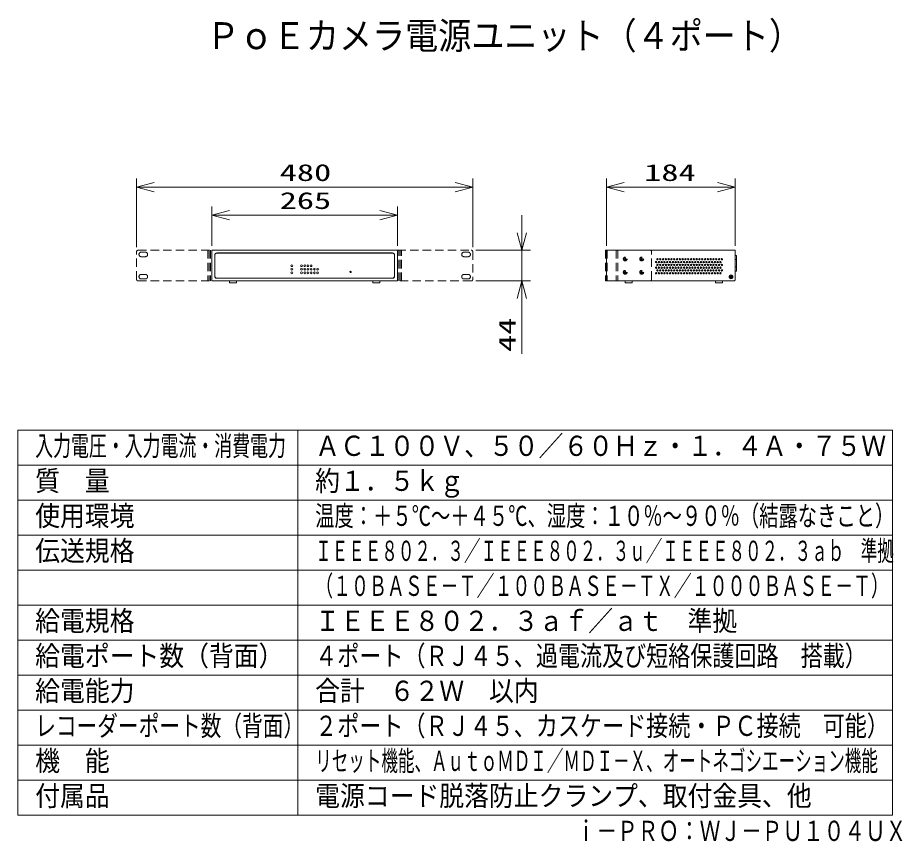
# Model space of a CAD drawing. Units: millimetres on the paper. Extents: x -62 to 64, y -58 to 59.
import ezdxf
from ezdxf.enums import TextEntityAlignment as Align

# ---------------------------------------------------------------- set-up
doc = ezdxf.new("R2010")
doc.units = ezdxf.units.MM
doc.linetypes.add('DASHED1', pattern=[1.8, 1.2, -0.6])
for name, color, linetype, lineweight in [('0-0_GAIKEI', 4, 'Continuous', 9), ('0-1_WAKU', 4, 'Continuous', 9), ('0-3_SUNPO', 7, 'Continuous', 9), ('0-4_0', 7, 'Continuous', 9)]:
    doc.layers.add(name, color=color, linetype=linetype, lineweight=lineweight)
doc.layers.add('0-2_MOJI1', color=7, linetype='Continuous')
doc.layers.add('0-5_相当品', color=4, linetype='Continuous')
doc.styles.add('ＭＳ ゴシック', font='')
doc.styles.get('ＭＳ ゴシック').set_extended_font_data('MS Gothic')

# ---------------------------------------------------------------- blocks, each defined once
blk = doc.blocks.new('_Open30')
at = {"layer": '0-4_0'}
blk.add_line((0, 0), (-1, 0), dxfattribs=at)
blk.add_lwpolyline([(-1, 0.2679), (0, 0), (-1, -0.2679)], dxfattribs=at)

msp = doc.modelspace()

# ---------------------------------------------------------------- linework, layer by layer
at = {"layer": '0-0_GAIKEI', "linetype": 'DASHED1'}
for p, q in [((-45.495, 21.894), (-45.495, 25.894)), ((-45.295, 26.094), (-34.745, 26.094)), ((-44.245, 25.804), (-44.845, 25.804)), ((-35.345, 26.094), (-35.345, 21.694)), ((-35.145, 26.094), (-35.145, 21.694)), ((-34.945, 26.094), (-34.945, 21.694)), ((-8.235, 26.094), (2.315, 26.094)), ((-8.035, 21.694), (-8.035, 26.094)), ((-7.835, 21.694), (-7.835, 26.094)), ((-7.635, 21.694), (-7.635, 26.094)), ((1.865, 25.804), (1.265, 25.804)), ((2.515, 25.894), (2.515, 21.894)), ((21.51, 26.094), (27.86, 26.094)), ((21.51, 26.094), (21.51, 21.694)), ((21.71, 25.894), (21.51, 25.894)), ((21.71, 26.094), (21.71, 21.694)), ((23.03, 26.094), (23.03, 21.694)), ((23.23, 26.094), (23.23, 21.694)), ((28.06, 21.894), (28.06, 25.894)), ((-44.845, 25.164), (-44.245, 25.164)), ((1.265, 25.164), (1.865, 25.164)), ((24.175, 24.874), (24.175, 24.814)), ((24.28, 24.874), (24.175, 24.874)), ((24.175, 24.814), (24.28, 24.814)), ((24.28, 24.979), (24.28, 24.874)), ((24.34, 24.979), (24.28, 24.979)), ((24.28, 24.814), (24.28, 24.709)), ((24.28, 24.709), (24.34, 24.709)), ((24.34, 24.874), (24.34, 24.979)), ((24.445, 24.874), (24.34, 24.874)), ((24.34, 24.709), (24.34, 24.814)), ((24.34, 24.814), (24.445, 24.814)), ((24.445, 24.814), (24.445, 24.874)), ((26.525, 24.874), (26.525, 24.814)), ((26.63, 24.874), (26.525, 24.874)), ((26.525, 24.814), (26.63, 24.814)), ((26.63, 24.979), (26.63, 24.874)), ((26.69, 24.979), (26.63, 24.979)), ((26.63, 24.814), (26.63, 24.709)), ((26.63, 24.709), (26.69, 24.709)), ((26.69, 24.874), (26.69, 24.979)), ((26.795, 24.874), (26.69, 24.874)), ((26.69, 24.709), (26.69, 24.814)), ((26.69, 24.814), (26.795, 24.814)), ((26.795, 24.814), (26.795, 24.874)), ((24.175, 22.974), (24.175, 22.914)), ((24.28, 22.974), (24.175, 22.974)), ((24.175, 22.914), (24.28, 22.914)), ((24.28, 23.079), (24.28, 22.974)), ((24.34, 23.079), (24.28, 23.079)), ((24.28, 22.914), (24.28, 22.809)), ((24.28, 22.809), (24.34, 22.809)), ((24.34, 22.974), (24.34, 23.079)), ((24.445, 22.974), (24.34, 22.974)), ((24.34, 22.809), (24.34, 22.914)), ((24.34, 22.914), (24.445, 22.914)), ((24.445, 22.914), (24.445, 22.974)), ((26.525, 22.974), (26.525, 22.914)), ((26.63, 22.974), (26.525, 22.974)), ((26.525, 22.914), (26.63, 22.914)), ((26.63, 23.079), (26.63, 22.974)), ((26.69, 23.079), (26.63, 23.079)), ((26.63, 22.914), (26.63, 22.809)), ((26.63, 22.809), (26.69, 22.809)), ((26.69, 22.974), (26.69, 23.079)), ((26.795, 22.974), (26.69, 22.974)), ((26.69, 22.809), (26.69, 22.914)), ((26.69, 22.914), (26.795, 22.914)), ((26.795, 22.914), (26.795, 22.974)), ((-45.295, 21.694), (-34.745, 21.694)), ((-44.245, 22.624), (-44.845, 22.624)), ((-44.845, 21.984), (-44.245, 21.984)), ((-32.24, 21.694), (-32.24, 21.444)), ((-31.24, 21.694), (-31.24, 21.444)), ((-11.74, 21.694), (-11.74, 21.444)), ((-10.74, 21.694), (-10.74, 21.444)), ((2.315, 21.694), (-8.235, 21.694)), ((1.865, 22.624), (1.265, 22.624)), ((1.265, 21.984), (1.865, 21.984)), ((21.71, 21.894), (21.51, 21.894)), ((21.51, 21.694), (27.86, 21.694)), ((24.31, 21.694), (24.31, 21.444)), ((25.31, 21.694), (25.31, 21.444)), ((37.21, 21.694), (37.21, 21.444)), ((38.21, 21.694), (38.21, 21.444)), ((-31.24, 21.444), (-32.24, 21.444)), ((-10.74, 21.444), (-11.74, 21.444)), ((25.31, 21.444), (24.31, 21.444)), ((38.21, 21.444), (37.21, 21.444))]:
    msp.add_line(p, q, dxfattribs=at)
at = {"layer": '0-0_GAIKEI', "color": 7}
for p, q in [((-8.235, 26.094), (-34.745, 26.094)), ((-34.745, 26.094), (-34.745, 21.694)), ((-8.235, 21.694), (-8.235, 26.094)), ((21.636, 26.094), (21.636, 21.694)), ((40.01, 26.094), (21.636, 26.094)), ((40.01, 21.794), (40.01, 26.094)), ((-34.745, 21.694), (-8.235, 21.694)), ((21.636, 21.694), (39.91, 21.694))]:
    msp.add_line(p, q, dxfattribs=at)
at = {"layer": '0-0_GAIKEI'}
for p, q in [((-34.345, 25.394), (-34.345, 22.394)), ((-34.325, 25.394), (-34.325, 22.394)), ((-8.935, 25.694), (-34.045, 25.694)), ((-8.935, 25.674), (-34.045, 25.674)), ((-8.655, 22.394), (-8.655, 25.394)), ((-8.635, 22.394), (-8.635, 25.394)), ((40.01, 25.344), (40.21, 25.344)), ((40.21, 23.094), (40.21, 25.344)), ((40.21, 24.744), (40.01, 24.744)), ((40.01, 23.972), (40.025, 23.959)), ((40.01, 23.959), (40.025, 23.959)), ((40.018, 23.925), (40.024, 23.926)), ((40.018, 23.923), (40.024, 23.923)), ((40.024, 23.926), (40.024, 23.927)), ((40.025, 23.927), (40.025, 23.959)), ((40.025, 23.919), (40.025, 22.629)), ((40.21, 23.694), (40.025, 23.694)), ((40.21, 23.094), (40.025, 23.094)), ((-34.045, 22.114), (-8.935, 22.114)), ((-34.045, 22.094), (-8.935, 22.094)), ((39.275, 22.324), (39.275, 22.264)), ((39.38, 22.324), (39.275, 22.324)), ((39.275, 22.264), (39.38, 22.264)), ((39.38, 22.429), (39.38, 22.324)), ((39.44, 22.429), (39.38, 22.429)), ((39.38, 22.264), (39.38, 22.159)), ((39.38, 22.159), (39.44, 22.159)), ((39.44, 22.324), (39.44, 22.429)), ((39.545, 22.324), (39.44, 22.324)), ((39.44, 22.159), (39.44, 22.264)), ((39.44, 22.264), (39.545, 22.264)), ((39.545, 22.264), (39.545, 22.324)), ((39.91, 21.723), (39.91, 21.694)), ((40.01, 21.794), (39.981, 21.794)), ((40.01, 22.629), (40.025, 22.629)), ((40.01, 22.604), (40.025, 22.604)), ((40.025, 22.604), (40.025, 22.624))]:
    msp.add_line(p, q, dxfattribs=at)
at = {"layer": '0-0_GAIKEI', "linetype": 'DASHED1'}
for centre, radius in [((24.31, 24.844), 0.28), ((24.31, 24.844), 0.245), ((26.66, 24.844), 0.28), ((26.66, 24.844), 0.245), ((24.31, 22.944), 0.28), ((24.31, 22.944), 0.245), ((26.66, 22.944), 0.28), ((26.66, 22.944), 0.245)]:
    msp.add_circle(centre, radius, dxfattribs=at)
at = {"layer": '0-0_GAIKEI'}
for centre, radius in [((28.71, 24.394), 0.1), ((28.91, 24.794), 0.1), ((28.91, 23.994), 0.1), ((29.11, 24.394), 0.1), ((29.31, 24.794), 0.1), ((29.31, 23.994), 0.1), ((29.51, 24.394), 0.1), ((29.71, 24.794), 0.1), ((29.71, 23.994), 0.1), ((29.91, 24.394), 0.1), ((30.11, 24.794), 0.1), ((30.11, 23.994), 0.1), ((30.31, 24.394), 0.1), ((30.51, 24.794), 0.1), ((30.51, 23.994), 0.1), ((30.71, 24.394), 0.1), ((30.91, 24.794), 0.1), ((30.91, 23.994), 0.1), ((31.11, 24.394), 0.1), ((31.31, 24.794), 0.1), ((31.31, 23.994), 0.1), ((31.51, 24.394), 0.1), ((31.71, 24.794), 0.1), ((31.71, 23.994), 0.1), ((31.91, 24.394), 0.1), ((32.11, 24.794), 0.1), ((32.11, 23.994), 0.1), ((32.31, 24.394), 0.1), ((32.51, 24.794), 0.1), ((32.51, 23.994), 0.1), ((32.71, 24.394), 0.1), ((32.91, 24.794), 0.1), ((32.91, 23.994), 0.1), ((33.11, 24.394), 0.1), ((33.31, 24.794), 0.1), ((33.31, 23.994), 0.1), ((33.51, 24.394), 0.1), ((33.71, 24.794), 0.1), ((33.71, 23.994), 0.1), ((33.91, 24.394), 0.1), ((34.11, 24.794), 0.1), ((34.11, 23.994), 0.1), ((34.31, 24.394), 0.1), ((34.51, 24.794), 0.1), ((34.51, 23.994), 0.1), ((34.71, 24.394), 0.1), ((34.91, 24.794), 0.1), ((34.91, 23.994), 0.1), ((35.11, 24.394), 0.1), ((35.31, 24.794), 0.1), ((35.31, 23.994), 0.1), ((35.51, 24.394), 0.1), ((35.71, 24.794), 0.1), ((35.71, 23.994), 0.1), ((35.91, 24.394), 0.1), ((36.11, 24.794), 0.1), ((36.11, 23.994), 0.1), ((36.31, 24.394), 0.1), ((36.51, 24.794), 0.1), ((36.51, 23.994), 0.1), ((36.71, 24.394), 0.1), ((36.91, 24.794), 0.1), ((36.91, 23.994), 0.1), ((37.11, 24.394), 0.1), ((37.31, 24.794), 0.1), ((37.31, 23.994), 0.1), ((37.51, 24.394), 0.1), ((37.71, 24.794), 0.1), ((37.71, 23.994), 0.1), ((37.91, 24.394), 0.1), ((38.11, 24.794), 0.1), ((38.11, 23.994), 0.1), ((-23.33, 23.87), 0.125), ((-23.33, 23.362), 0.125), ((-23.33, 22.854), 0.125), ((-21.95, 23.87), 0.125), ((-21.95, 23.362), 0.125), ((-21.95, 22.854), 0.125), ((-21.49, 23.87), 0.125), ((-21.49, 23.362), 0.125), ((-21.49, 22.854), 0.125), ((-21.03, 23.87), 0.125), ((-21.03, 23.362), 0.125), ((-21.03, 22.854), 0.125), ((-20.57, 23.87), 0.125), ((-20.57, 23.362), 0.125), ((-20.57, 22.854), 0.125), ((-20.11, 23.362), 0.125), ((-20.11, 22.854), 0.125), ((-19.65, 23.362), 0.125), ((-19.65, 22.854), 0.125), ((-14.935, 22.994), 0.1), ((28.71, 23.594), 0.1), ((28.71, 22.794), 0.1), ((28.91, 23.194), 0.1), ((29.11, 23.594), 0.1), ((29.11, 22.794), 0.1), ((29.31, 23.194), 0.1), ((29.51, 23.594), 0.1), ((29.51, 22.794), 0.1), ((29.71, 23.194), 0.1), ((29.91, 23.594), 0.1), ((29.91, 22.794), 0.1), ((30.11, 23.194), 0.1), ((30.31, 23.594), 0.1), ((30.31, 22.794), 0.1), ((30.51, 23.194), 0.1), ((30.71, 23.594), 0.1), ((30.71, 22.794), 0.1), ((30.91, 23.194), 0.1), ((31.11, 23.594), 0.1), ((31.11, 22.794), 0.1), ((31.31, 23.194), 0.1), ((31.51, 23.594), 0.1), ((31.51, 22.794), 0.1), ((31.71, 23.194), 0.1), ((31.91, 23.594), 0.1), ((31.91, 22.794), 0.1), ((32.11, 23.194), 0.1), ((32.31, 23.594), 0.1), ((32.31, 22.794), 0.1), ((32.51, 23.194), 0.1), ((32.71, 23.594), 0.1), ((32.71, 22.794), 0.1), ((32.91, 23.194), 0.1), ((33.11, 23.594), 0.1), ((33.11, 22.794), 0.1), ((33.31, 23.194), 0.1), ((33.51, 23.594), 0.1), ((33.51, 22.794), 0.1), ((33.71, 23.194), 0.1), ((33.91, 23.594), 0.1), ((33.91, 22.794), 0.1), ((34.11, 23.194), 0.1), ((34.31, 23.594), 0.1), ((34.31, 22.794), 0.1), ((34.51, 23.194), 0.1), ((34.71, 23.594), 0.1), ((34.71, 22.794), 0.1), ((34.91, 23.194), 0.1), ((35.11, 23.594), 0.1), ((35.11, 22.794), 0.1), ((35.31, 23.194), 0.1), ((35.51, 23.594), 0.1), ((35.51, 22.794), 0.1), ((35.71, 23.194), 0.1), ((35.91, 23.594), 0.1), ((35.91, 22.794), 0.1), ((36.11, 23.194), 0.1), ((36.31, 23.594), 0.1), ((36.31, 22.794), 0.1), ((36.51, 23.194), 0.1), ((36.71, 23.594), 0.1), ((36.71, 22.794), 0.1), ((36.91, 23.194), 0.1), ((37.11, 23.594), 0.1), ((37.11, 22.794), 0.1), ((37.31, 23.194), 0.1), ((37.51, 23.594), 0.1), ((37.51, 22.794), 0.1), ((37.71, 23.194), 0.1), ((37.91, 23.594), 0.1), ((37.91, 22.794), 0.1), ((38.11, 23.194), 0.1), ((39.41, 22.294), 0.275), ((39.41, 22.294), 0.245)]:
    msp.add_circle(centre, radius, dxfattribs=at)
at = {"layer": '0-0_GAIKEI', "linetype": 'DASHED1'}
for centre, radius, start, end in [((-45.295, 25.894), 0.2, 90, 180), ((-44.845, 25.484), 0.32, 90, 270), ((-44.245, 25.484), 0.32, 270, 90), ((1.265, 25.484), 0.32, 90, 270), ((1.865, 25.484), 0.32, 270, 90), ((2.315, 25.894), 0.2, 0, 90), ((27.86, 25.894), 0.2, 0, 90), ((-45.295, 21.894), 0.2, 180, 270), ((-44.845, 22.304), 0.32, 90, 270), ((-44.245, 22.304), 0.32, 270, 90), ((1.265, 22.304), 0.32, 90, 270), ((1.865, 22.304), 0.32, 270, 90), ((2.315, 21.894), 0.2, 270, 0), ((27.86, 21.894), 0.2, 270, 0)]:
    msp.add_arc(centre, radius, start, end, dxfattribs=at)
at = {"layer": '0-0_GAIKEI'}
for centre, radius, start, end in [((-34.045, 25.394), 0.3, 90, 180), ((-34.045, 25.394), 0.28, 90, 180), ((-8.935, 25.394), 0.3, 0, 90), ((-8.935, 25.394), 0.28, 0, 90), ((39.985, 23.919), 0.04, 359.99995, 50.84831), ((40.338, 22.197), 1.758, 100.48408, 100.73985), ((40.016, 24.619), 0.696, 269.48253, 269.80315), ((39.981, 23.996), 0.0922, 288.76648, 290.1669), ((40, 23.942), 0.0344, 290.31288, 293.12062), ((40.015, 24.387), 0.464, 269.86993, 270), ((40.006, 23.929), 0.0205, 292.98325, 305.58319), ((40.015, 24.758), 0.835, 270.08365, 270.21725), ((40.009, 23.925), 0.0154, 305.0818, 330.21822), ((40.011, 23.924), 0.0132, 330.73071, 335.60013), ((40.001, 23.928), 0.0241, 335.72429, 338.40574), ((39.992, 23.912), 0.0341, 17.74571, 18.49894), ((40.001, 23.927), 0.024, 346.37084, 347.76736), ((40.011, 23.918), 0.0141, 16.51297, 17.72087), ((39.999, 23.928), 0.0258, 342.12748, 343.42422), ((40.009, 23.925), 0.0152, 343.4577, 346.38762), ((39.96, 23.941), 0.0672, 341.62944, 342.12764), ((39.979, 23.937), 0.0482, 338.06969, 338.73926), ((39.959, 23.936), 0.0672, 347.71713, 348.21521), ((40.017, 23.92), 0.008, 11.33857, 16.69933), ((40.014, 23.919), 0.0113, 9.82257, 11.3354), ((40.006, 23.918), 0.0189, 8.91749, 9.82286), ((40.015, 23.919), 0.0101, 0.03066, 6.73585), ((39.991, 23.915), 0.034, 8.51577, 9.01832), ((-34.045, 22.394), 0.3, 180, 270), ((-34.045, 22.394), 0.28, 180, 270), ((-8.935, 22.394), 0.28, 270, 0), ((-8.935, 22.394), 0.3, 270, 0), ((39.81, 21.894), 0.2, 270, 0), ((40, 22.629), 0.025, 293.85673, 0)]:
    msp.add_arc(centre, radius, start, end, dxfattribs=at)
at = {"layer": '0-0_GAIKEI', "color": 7}
msp.add_arc((39.91, 21.794), 0.1, 270, 0, dxfattribs=at)
at = {"layer": '0-1_WAKU', "color": 3}
for p, q in [((62.51, 0.394), (-62.49, 0.394)), ((-62.49, -54.606), (-62.49, 0.394)), ((-22.49, -54.606), (-22.49, 0.394)), ((62.51, -54.606), (62.51, 0.394)), ((-62.49, -54.606), (62.51, -54.606))]:
    msp.add_line(p, q, dxfattribs=at)
at = {"layer": '0-1_WAKU'}
for p, q in [((62.51, -4.606), (-62.49, -4.606)), ((-62.49, -9.606), (62.51, -9.606)), ((62.51, -14.606), (-62.49, -14.606)), ((-62.49, -19.606), (62.51, -19.606)), ((-62.49, -24.606), (62.51, -24.606)), ((-62.49, -29.606), (62.51, -29.606)), ((-62.49, -34.606), (62.51, -34.606)), ((-62.49, -39.606), (62.51, -39.606)), ((-62.49, -44.606), (62.51, -44.606)), ((-62.49, -49.606), (62.51, -49.606))]:
    msp.add_line(p, q, dxfattribs=at)
at = {"layer": '0-3_SUNPO'}
for p, q in [((-45.495, 26.519), (-45.495, 36.344)), ((2.515, 26.519), (2.515, 36.344)), ((21.636, 26.719), (21.636, 36.344)), ((40.01, 26.719), (40.01, 36.344)), ((0.015, 35.094), (-42.995, 35.094)), ((24.136, 35.094), (37.51, 35.094)), ((-34.745, 26.719), (-34.745, 32.344)), ((-8.235, 26.719), (-8.235, 32.344)), ((-10.735, 31.094), (-32.245, 31.094)), ((9.515, 28.594), (9.515, 31.094)), ((2.94, 26.094), (10.765, 26.094)), ((9.515, 26.094), (9.515, 21.694)), ((2.94, 21.694), (10.765, 21.694)), ((9.515, 19.194), (9.515, 11.278))]:
    msp.add_line(p, q, dxfattribs=at)

# ---------------------------------------------------------------- block references
at = {"layer": '0-3_SUNPO', "xscale": 2.5, "yscale": 2.5}
for p, rotation in [((-45.495, 35.094), 180), ((21.636, 35.094), 180), ((-34.745, 31.094), 180), ((9.515, 26.094), 270), ((9.515, 21.694), 90)]:
    msp.add_blockref('_Open30', p, dxfattribs=dict(at, rotation=rotation))
for p in [(2.515, 35.094), (40.01, 35.094), (-8.235, 31.094)]:
    msp.add_blockref('_Open30', p, dxfattribs=at)

# ---------------------------------------------------------------- texts
at = {"layer": '0-2_MOJI1', "style": 'ＭＳ ゴシック'}
for s, height, width, p in [('ＰｏＥカメラ電源ユニット（４ポート）', 3.849, 0.9, (-35.49, 53.654)), ('入力電圧・入力電流・消費電力', 2.886, 0.65, (-59.99, -4.161)), ('ＡＣ１００Ｖ、５０／６０Ｈｚ・１．４Ａ・７５Ｗ', 2.889, 0.9, (-19.99, -4.161)), ('質\u3000量', 2.889, 0.9, (-59.99, -9.161)), ('約１．５ｋｇ', 2.889, 0.9, (-19.99, -9.161)), ('使用環境', 2.889, 0.9, (-59.99, -14.161)), ('温度：＋５℃～＋４５℃、湿度：１０％～９０％（結露なきこと）', 2.889, 0.7, (-19.99, -14.161)), ('伝送規格', 2.889, 0.9, (-59.99, -19.161)), ('ＩＥＥＥ８０２．３／ＩＥＥＥ８０２．３ｕ／ＩＥＥＥ８０２．３ａｂ\u3000準拠', 2.886, 0.6, (-19.99, -19.161)), ('（１０ＢＡＳＥ－Ｔ／１００ＢＡＳＥ－ＴＸ／１０００ＢＡＳＥ－Ｔ）', 2.889, 0.65, (-19.99, -24.161)), ('給電規格', 2.889, 0.9, (-59.99, -29.161)), ('ＩＥＥＥ８０２．３ａｆ／ａｔ\u3000準拠', 2.889, 0.9, (-19.99, -29.161)), ('給電ポート数（背面）', 2.889, 0.9, (-59.99, -34.161)), ('４ポート（ＲＪ４５、過電流及び短絡保護回路\u3000搭載）', 2.889, 0.8, (-19.99, -34.161)), ('給電能力', 2.889, 0.9, (-59.99, -39.161)), ('合計\u3000６２Ｗ\u3000以内', 2.889, 0.9, (-19.99, -39.161)), ('レコーダーポート数（背面）', 2.889, 0.75, (-59.99, -44.161)), ('２ポート（ＲＪ４５、カスケード接続・ＰＣ接続\u3000可能）', 2.889, 0.8, (-19.99, -44.161)), ('機\u3000能', 2.889, 0.9, (-59.99, -49.161)), ('リセット機能、ＡｕｔｏＭＤＩ／ＭＤＩ－Ｘ、オートネゴシエーション機能', 2.889, 0.6, (-19.99, -49.161)), ('付属品', 2.889, 0.9, (-59.99, -54.161)), ('電源コード脱落防止クランプ、取付金具、他', 2.889, 0.9, (-19.99, -54.161))]:
    msp.add_text(s, height=height, dxfattribs=dict(at, width=width)).set_placement(p, align=Align.BOTTOM_LEFT)
at = {"layer": '0-3_SUNPO', "style": 'ＭＳ ゴシック', "width": 1.5}
for s, p in [('480', (-25.061, 35.257)), ('184', (27.014, 35.257)), ('265', (-25.061, 31.257))]:
    msp.add_text(s, height=2.405, dxfattribs=at).set_placement(p, align=Align.BOTTOM_LEFT)
msp.add_text('44', height=2.405, rotation=90, dxfattribs=at).set_placement((9.353, 11.545), align=Align.BOTTOM_LEFT)
at = {"layer": '0-5_相当品', "style": 'ＭＳ ゴシック', "width": 0.75}
msp.add_text('ｉ－ＰＲＯ：ＷＪ－ＰＵ１０４ＵＸ', height=2.886, dxfattribs=at).set_placement((17.23, -59.161), align=Align.BOTTOM_LEFT)

doc.saveas('drawing.dxf')
